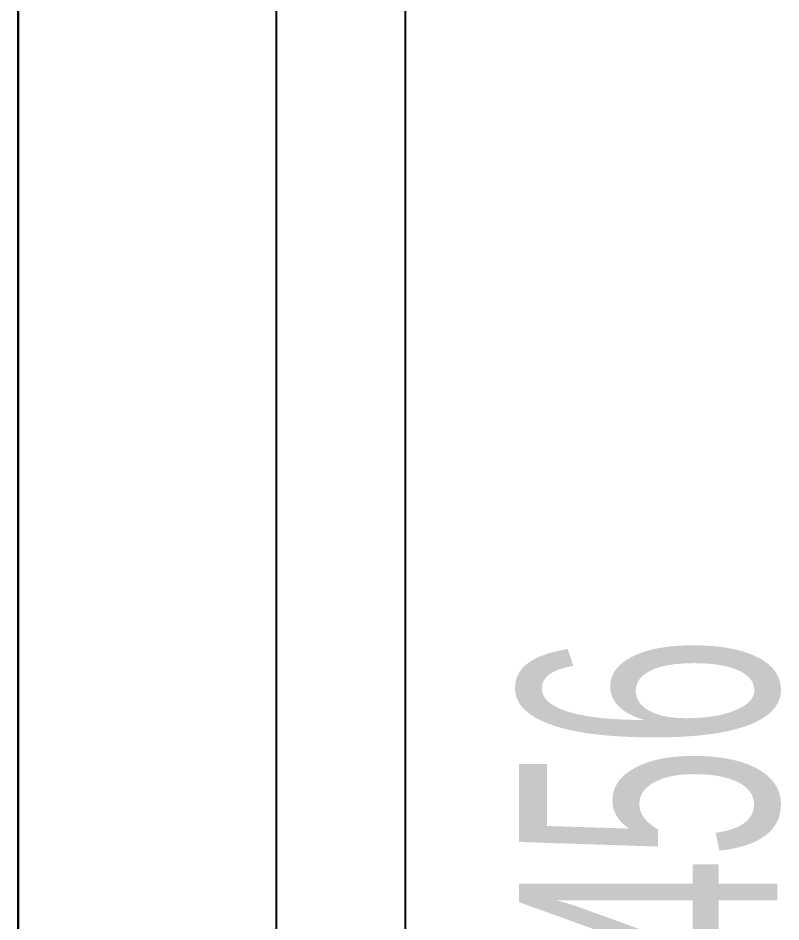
# Model space of a CAD drawing. Extents: x -170 to 1783, y -20 to 1205.
# Drawn here: x 0 to 17.72, y 1007.51 to 1028.49 of the extents above; entities that cross this region are included whole.
import ezdxf
from ezdxf.enums import TextEntityAlignment as Align

# ---------------------------------------------------------------- set-up
doc = ezdxf.new("R2010")
doc.units = 0
doc.header["$LTSCALE"] = 96
doc.header["$MEASUREMENT"] = 0
for name, color, linetype in [('A-FURN-P-PNLS-TEXT', 7, 'Continuous'), ('A-GLAZ_A', 7, 'Continuous'), ('A-WALL-BLOW_A', 7, 'Continuous'), ('MAIN_PANEL', 7, 'Continuous'), ('X-BASE-04-EXISTING_A', 7, 'Continuous')]:
    doc.layers.add(name, color=color, linetype=linetype)

# ---------------------------------------------------------------- blocks, each defined once
blk = doc.blocks.new('EC-EFN-456')
at = {"layer": 'A-FURN-P-PNLS-TEXT', "color": 40, "linetype": 'Continuous', "width": 0.577333}
blk.add_text('EFN-456', height=6, dxfattribs=at).set_placement((24.455, 8), align=Align.MIDDLE_CENTER)

msp = doc.modelspace()

# ---------------------------------------------------------------- linework, layer by layer
at = {"layer": 'A-GLAZ_A', "color": 212, "linetype": 'Continuous'}
msp.add_line((6, 979.34375), (6, 1034.8125), dxfattribs=at)
at = {"layer": 'A-WALL-BLOW_A', "color": 5, "linetype": 'Continuous'}
for p, q in [((0, 1154.75), (0, 917.875)), ((9, 917.875), (9, 1154.75))]:
    msp.add_line(p, q, dxfattribs=at)
at = {"layer": 'X-BASE-04-EXISTING_A', "color": 7, "linetype": 'Continuous'}
msp.add_line((0, 684), (0, 1200), dxfattribs=at)
at = {"layer": 'X-BASE-04-EXISTING_A', "color": 5, "linetype": 'Continuous'}
for p, q in [((0, 1154.75), (0, 917.875)), ((9, 917.875), (9, 1154.75))]:
    msp.add_line(p, q, dxfattribs=at)
at = {"layer": 'X-BASE-04-EXISTING_A', "color": 212, "linetype": 'Continuous'}
msp.add_line((6, 979.34375), (6, 1034.8125), dxfattribs=at)

# ---------------------------------------------------------------- block references
at = {"layer": 'MAIN_PANEL', "color": 47, "linetype": 'Continuous', "rotation": 90}
msp.add_blockref('EC-EFN-456', (22.63112, 980.41082), dxfattribs=at)

doc.saveas('drawing.dxf')
